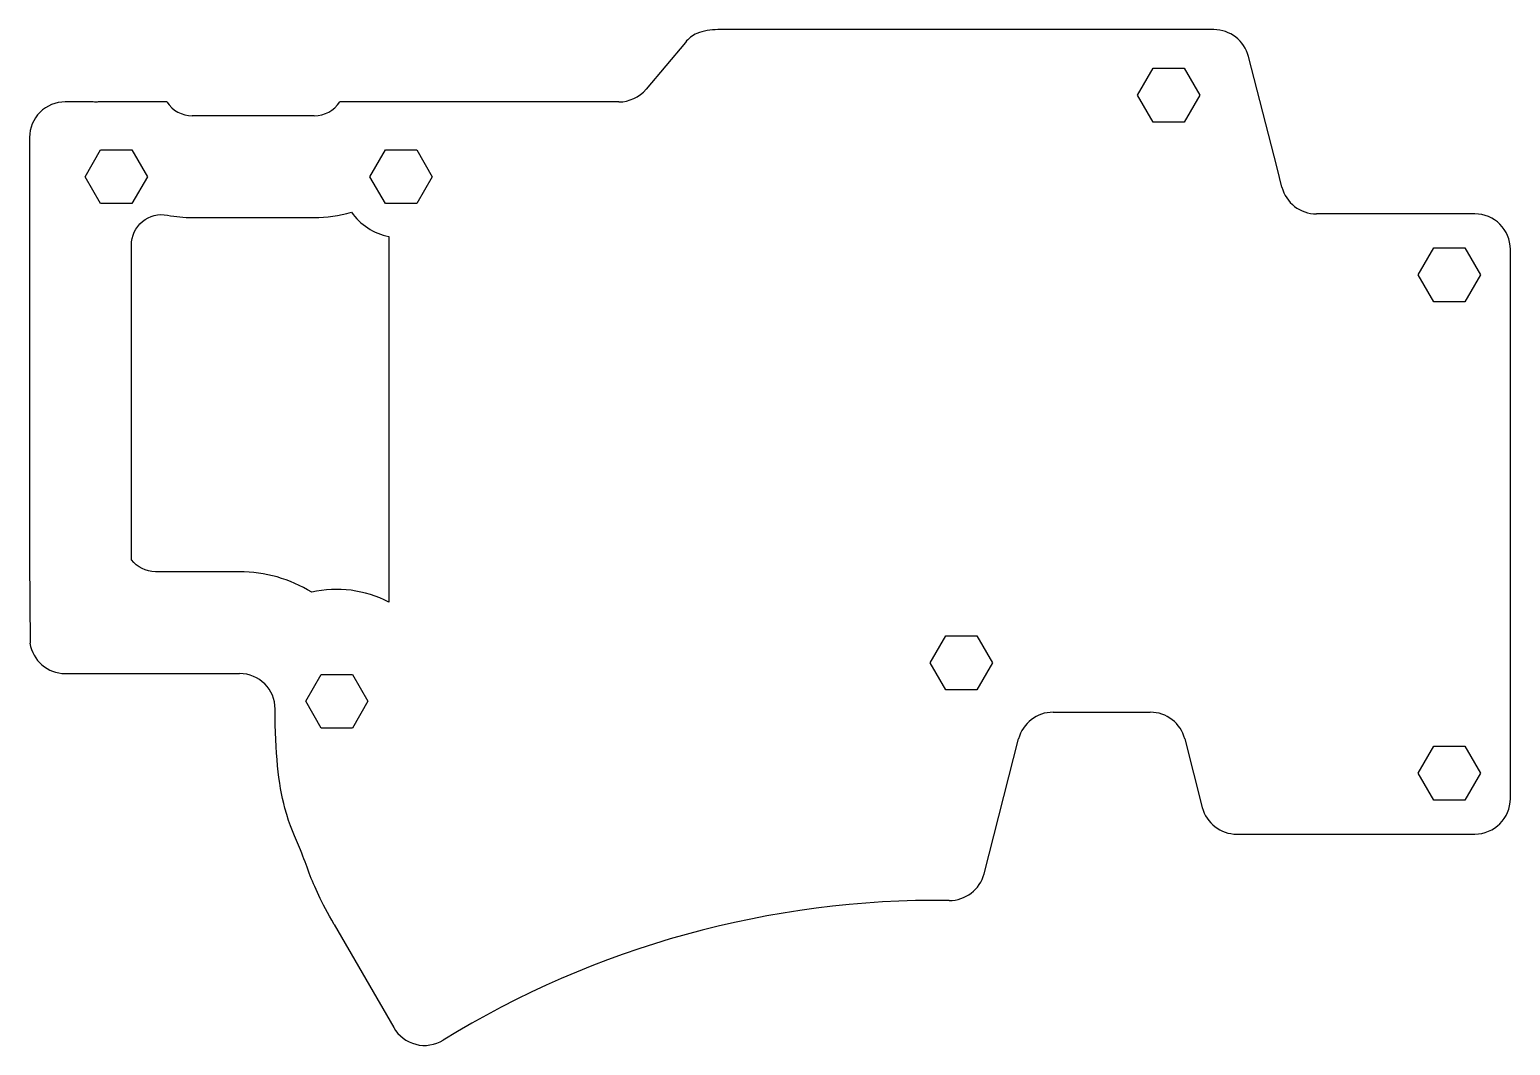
# Model space of a CAD drawing. Header units: millimetres. Extents: x -82 to 63, y -62 to 37.
import ezdxf

# ---------------------------------------------------------------- set-up
doc = ezdxf.new("R2010")
doc.units = ezdxf.units.MM
doc.layers.get('0').update_dxf_attribs({"linetype": 'CONTINUOUS'})

msp = doc.modelspace()

# ---------------------------------------------------------------- linework, layer by layer
for p, q in [((0.22, 37.41), (-14.76, 37.41)), ((33.99, 37.41), (0.22, 37.41)), ((-17.95, 36.16), (-21.81, 31.56)), ((40.19, 23.82), (37.38, 34.78)), ((-76.39, 30.31), (-78.89, 30.31)), ((-68.91, 30.31), (-75.39, 30.31)), ((-37.75, 30.31), (-51.91, 30.31)), ((-24.49, 30.31), (-37.75, 30.31)), ((-54.42, 28.95), (-66.4, 28.95)), ((-82.39, 26.81), (-82.39, -14.73)), ((40.67, 21.94), (40.19, 23.82)), ((59.62, 19.31), (44.06, 19.31)), ((63.12, -38.14), (63.12, 15.81)), ((-82.39, -14.73), (-82.35, -22.88)), ((-78.89, -25.86), (-76.39, -25.86)), ((-76.39, -25.86), (-61.76, -25.86)), ((18.19, -29.66), (27.74, -29.66)), ((11.4, -45.53), (14.8, -32.29)), ((31.13, -32.29), (32.85, -39.01)), ((36.24, -41.64), (59.62, -41.64)), ((-52.46, -50.52), (-46.61, -60.65))]:
    msp.add_line(p, q)
for points in [[(31.08, 28.33), (28.02, 28.33), (26.49, 30.98), (28.02, 33.63), (31.08, 33.63), (32.61, 30.98)], [(-72.35, 20.31), (-75.41, 20.31), (-76.94, 22.96), (-75.41, 25.61), (-72.35, 25.61), (-70.82, 22.96)], [(-47.41, 20.31), (-48.94, 22.96), (-47.41, 25.61), (-44.35, 25.61), (-42.82, 22.96), (-44.35, 20.31)], [(58.65, 10.66), (55.59, 10.66), (54.06, 13.31), (55.59, 15.96), (58.65, 15.96), (60.18, 13.31)], [(7.63, -22.15), (10.69, -22.15), (12.22, -24.8), (10.69, -27.45), (7.63, -27.45), (6.1, -24.8)], [(-53.73, -25.94), (-50.67, -25.94), (-49.14, -28.59), (-50.67, -31.24), (-53.73, -31.24), (-55.26, -28.59)], [(58.65, -38.29), (55.59, -38.29), (54.06, -35.64), (55.59, -32.99), (58.65, -32.99), (60.18, -35.64)]]:
    msp.add_lwpolyline(points, close=True)
msp.add_lwpolyline([(-47.1, 17.08), (-47.1, -18.85, 0.178842), (-54.67, -17.87, 0.13915), (-61.76, -15.86), (-70.02, -15.86, -0.231269), (-72.39, -14.7), (-72.39, 16.23, -0.470341), (-68.83, 19.18, 0.046971), (-66.4, 18.95), (-54.42, 18.95, 0.071351), (-50.77, 19.48, 0.188921)], format="xyb", close=True)
for centre, radius, start, end in [((-15.27, 33.91), 3.5, 116.3951, 140.0011), ((-14.76, 31.41), 6, 90.0008, 110.0847), ((33.99, 33.91), 3.5, 14.3874, 90), ((-24.49, 33.81), 3.5, 270, 320.0011), ((-78.89, 26.81), 3.5, 90.0011, 180.0011), ((-76.39, 24.31), 6, 85.2209, 90.001), ((-75.39, 24.31), 6, 90.0008, 94.7813), ((-66.4, 31.95), 3, 213.1574, 270), ((-54.42, 31.95), 3, 270, 326.8502), ((44.06, 22.81), 3.5, 194.4167, 270), ((59.62, 15.81), 3.5, 0, 90), ((-78.89, -22.36), 3.5, 188.5737, 270), ((-61.76, -29.36), 3.5, 0, 90), ((18.19, -33.16), 3.5, 90, 165.6005), ((27.74, -33.16), 3.5, 14.3874, 90), ((36.24, -38.14), 3.5, 194.3874, 270), ((59.62, -38.14), 3.5, -90, 0), ((8.01, -44.66), 3.5, 269.2996, 345.5995), ((6.83, -140.97), 92.82, 89.2996, 121.5573), ((-43.58, -58.9), 3.5, 210.001, 301.5573)]:
    msp.add_arc(centre, radius, start, end)
msp.add_open_spline([(-52.46, -50.52), (-53.75, -48.27), (-54.39, -46.83), (-55.22, -44.66), (-55.42, -44.05), (-56.28, -41.93), (-56.83, -40.86), (-57.94, -36.68), (-58.26, -33.64), (-58.26, -29.36)], degree=3, knots=[0, 0, 0, 0, 0.777308, 0.777308, 1.25481, 1.25481, 1.958966, 1.958966, 2.916598, 2.916598, 2.916598, 2.916598])

doc.saveas('drawing.dxf')
